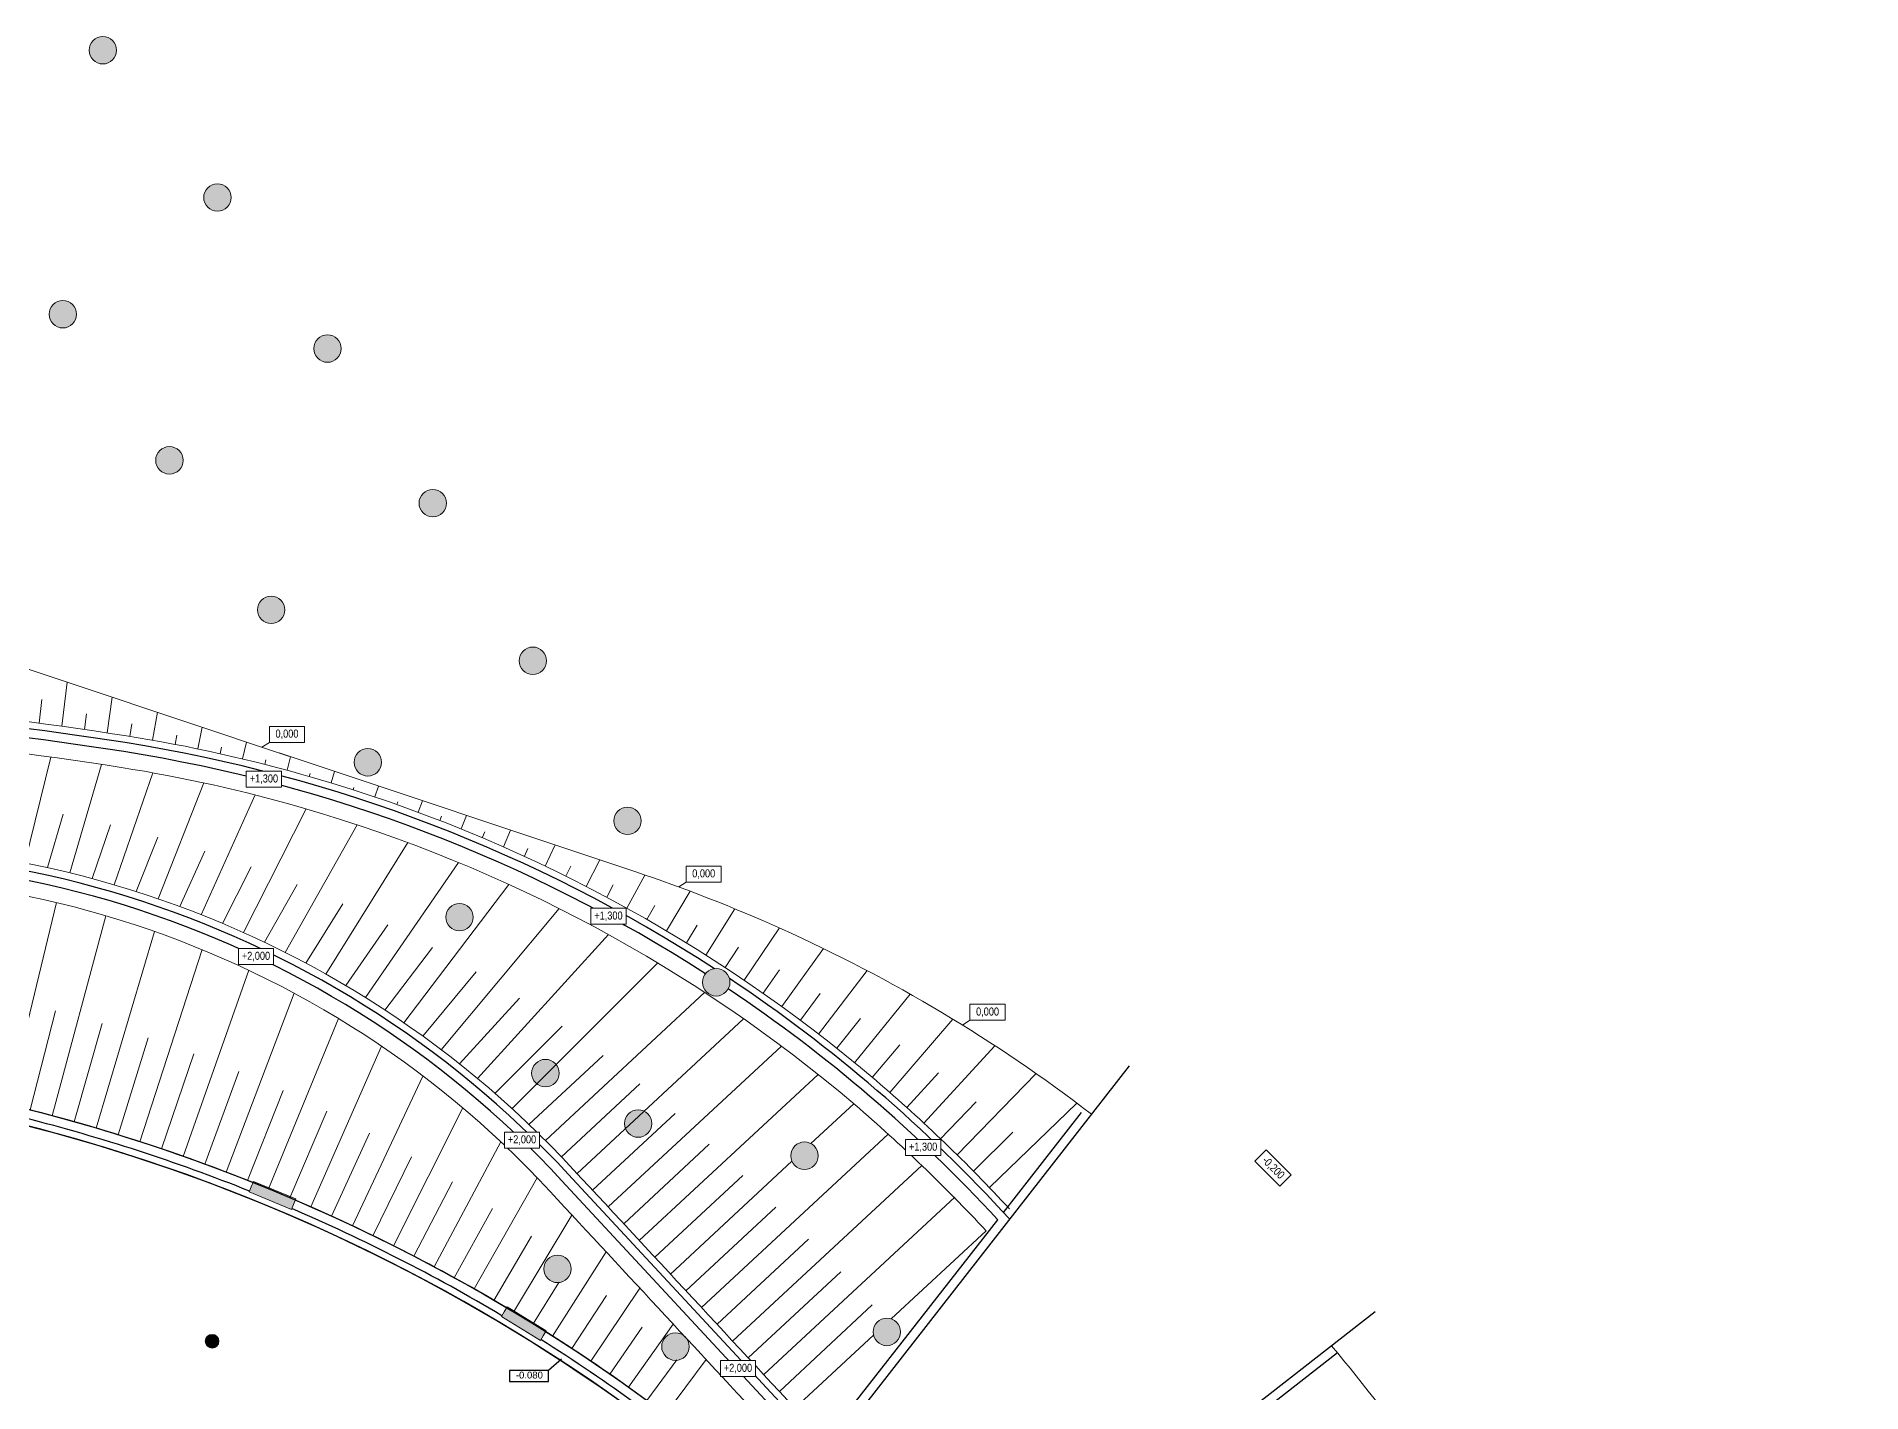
# Model space of a CAD drawing. Header units: millimetres. Extents: x 72919 to 485785, y -53256 to 338519.
# Drawn here: x 356589 to 436393, y 244956 to 304230 of the extents above; entities that cross this region are included whole.
import ezdxf
from ezdxf.enums import TextEntityAlignment as Align

# ---------------------------------------------------------------- set-up
doc = ezdxf.new("R2010")
doc.units = ezdxf.units.MM
doc.set_wipeout_variables(frame=1)
for name, color, linetype, lineweight in [('gr', 251, 'Continuous', 40), ('h', 7, 'Continuous', 9), ('wall', 5, 'Continuous', 40)]:
    doc.layers.add(name, color=color, linetype=linetype, lineweight=lineweight)
doc.styles.add('STW_ARIAL', font='arial.ttf')
doc.styles.add('Шрифт надписей', font='ARIALN.TTF')

# ---------------------------------------------------------------- blocks, each defined once
blk = doc.blocks.new('Откосы  по обваловке')
at = {"layer": 'gr', "lineweight": 18, "flags": 128}
for points in [[(35191.917, 32879.755), (35206.789, 32834.274), (35208.505, 32829.014), (35209.399, 32825.975, -0.169619), (35205.761, 32774.107, -0.169619)], [(35230.217, 32804.477), (35230.332, 32824.068, 0.10099), (35223.636, 32857.897)], [(35221.201, 32768.409, 0.030347), (35224.717, 32775.698, 0.106069), (35229.655, 32803.242, 0.031282), (35228.852, 32811.54, 0.076939), (35214.895, 32854.723, 0.076939)], [(35219.976, 32769.086, 0.027235), (35223.423, 32776.232, 0.106055), (35228.256, 32803.194, 0.031282), (35227.47, 32811.319, 0.077301), (35213.549, 32854.283, 0.077119)], [(35205.862, 32851.591, 0.030365), (35216.244, 32831.417, -0.267831), (35216.9, 32787.052, -0.000174), (35209.004, 32772.817)], [(35204.553, 32851.09, 0.030459), (35215.041, 32830.7, -0.267852), (35215.676, 32787.732, -0.000158), (35208.504, 32774.8, -0.000158)], [(35229.736, 32781.694, 0.025184), (35230.123, 32788.565), (35230.219, 32804.963)], [(35226.248, 32766.278, 0.058005), (35229.736, 32781.694)], [(35184.374, 32717.168, 0.02078), (35188.337, 32720.23, 0.030112), (35211.673, 32742.397, 0.049716), (35219.884, 32753.163)]]:
    blk.add_lwpolyline(points, format="xyb", dxfattribs=at)
for points in [[(35229.213, 32815.548), (35228.192, 32815.338)], [(35230.277, 32814.724), (35228.373, 32814.352)], [(35226.943, 32814.394), (35222.192, 32814.037)], [(35224.738, 32813.104), (35222.303, 32813.032)], [(35229.222, 32813.491), (35228.548, 32813.365)], [(35220.975, 32812.173), (35211.927, 32811.458)], [(35227.329, 32812.18), (35222.39, 32812.034)], [(35230.265, 32812.651), (35228.715, 32812.376)], [(35229.424, 32811.469), (35228.877, 32811.383)], [(35216.458, 32810.75), (35212, 32810.461)], [(35224.942, 32810.985), (35222.455, 32811.024)], [(35230.252, 32810.571), (35229.026, 32810.391)], [(35221.099, 32809.946), (35212.059, 32809.463)], [(35227.676, 32809.941), (35222.497, 32810.023)], [(35225.071, 32808.856), (35222.517, 32809.011)], [(35229.565, 32809.445), (35229.161, 32809.394)], [(35216.565, 32808.64), (35212.107, 32808.464)], [(35230.24, 32808.51), (35229.28, 32808.398)], [(35221.108, 32807.716), (35212.141, 32807.464)], [(35227.949, 32807.677), (35222.513, 32808.01)], [(35229.672, 32807.425), (35229.384, 32807.398)], [(35216.598, 32806.527), (35212.163, 32806.465)], [(35225.124, 32806.717), (35222.487, 32806.998)], [(35228.145, 32805.387), (35222.438, 32805.998)], [(35230.228, 32806.463), (35229.473, 32806.399)], [(35221.001, 32805.489), (35212.172, 32805.465)], [(35225.1, 32804.571), (35222.365, 32804.988)], [(35229.747, 32805.408), (35229.547, 32805.395)], [(35216.556, 32804.415), (35212.168, 32804.465)], [(35230.216, 32804.428), (35229.606, 32804.394)], [(35220.778, 32803.27), (35212.152, 32803.465)], [(35228.26, 32803.074), (35222.271, 32803.991)], [(35229.789, 32803.394), (35229.65, 32803.389)], [(35224.998, 32802.418), (35222.153, 32802.986)], [(35216.439, 32802.307), (35212.123, 32802.465)], [(35228.293, 32800.739), (35222.014, 32801.994)], [(35230.204, 32802.4), (35229.679, 32802.386)], [(35220.441, 32801.065), (35212.081, 32801.466)], [(35224.818, 32800.262), (35221.85, 32800.996)], [(35229.799, 32801.381), (35229.692, 32801.38)], [(35216.248, 32800.205), (35212.027, 32800.468)], [(35230.192, 32800.375), (35229.691, 32800.377)], [(35219.989, 32798.88), (35211.96, 32799.47)], [(35228.242, 32798.383), (35221.666, 32800.011)], [(35229.803, 32799.368), (35229.674, 32799.371)], [(35224.559, 32798.103), (35221.457, 32799.021)], [(35215.983, 32798.113), (35211.88, 32798.473)], [(35228.104, 32796.009), (35221.229, 32798.046)], [(35230.18, 32798.35), (35229.643, 32798.369)], [(35219.425, 32796.721), (35211.788, 32797.477)], [(35224.219, 32795.944), (35220.975, 32797.066)], [(35229.79, 32797.353), (35229.596, 32797.364)], [(35215.645, 32796.034), (35211.683, 32796.483)], [(35230.168, 32796.322), (35229.534, 32796.363)], [(35218.749, 32794.594), (35211.566, 32795.49)], [(35227.878, 32793.617), (35220.703, 32796.102)], [(35229.731, 32795.336), (35229.457, 32795.36)], [(35223.797, 32793.786), (35220.405, 32795.135)], [(35215.234, 32793.97), (35211.436, 32794.498)], [(35227.559, 32791.212), (35220.089, 32794.184)], [(35230.156, 32794.286), (35229.365, 32794.361)], [(35217.964, 32792.504), (35211.293, 32793.508)], [(35223.293, 32791.632), (35219.748, 32793.232)], [(35229.626, 32793.318), (35229.257, 32793.361)], [(35214.752, 32791.924), (35211.138, 32792.521)], [(35227.147, 32788.794), (35219.389, 32792.297)], [(35230.144, 32792.238), (35229.135, 32792.365)], [(35217.071, 32790.457), (35210.97, 32791.535)], [(35222.706, 32789.484), (35219.005, 32791.36)], [(35229.474, 32791.299), (35228.998, 32791.369)], [(35214.198, 32789.9), (35210.79, 32790.551)], [(35226.638, 32786.367), (35218.605, 32790.442)], [(35230.132, 32790.176), (35228.846, 32790.377)], [(35216.072, 32788.459), (35210.597, 32789.57)], [(35222.047, 32787.384), (35218.179, 32789.526)], [(35229.276, 32789.279), (35228.679, 32789.385)], [(35213.575, 32787.899), (35210.392, 32788.591)], [(35226.053, 32784.02), (35217.737, 32788.628)], [(35230.118, 32788.095), (35228.497, 32788.399)], [(35214.998, 32786.508), (35210.175, 32787.615)], [(35221.372, 32785.472), (35217.276, 32787.74)], [(35228.985, 32787.269), (35228.3, 32787.412)], [(35212.014, 32786.136), (35209.945, 32786.642)], [(35225.489, 32782.045), (35216.795, 32786.863)], [(35220.615, 32783.604), (35216.311, 32785.989)], [(35230.06, 32786), (35228.088, 32786.432)], [(35213.933, 32784.587), (35209.703, 32785.672)], [(35224.867, 32780.102), (35215.826, 32785.114)], [(35228.739, 32785.241), (35227.861, 32785.452)], [(35212.123, 32783.979), (35209.448, 32784.704)], [(35219.804, 32781.767), (35215.341, 32784.239)], [(35229.936, 32783.898), (35227.621, 32784.478)], [(35212.882, 32782.691), (35209.182, 32783.741)], [(35224.189, 32778.191), (35214.856, 32783.365)], [(35228.398, 32783.223), (35227.364, 32783.505)], [(35211.298, 32782.065), (35208.903, 32782.78)], [(35211.843, 32780.818), (35208.612, 32781.824)], [(35218.965, 32779.944), (35214.371, 32782.49)], [(35229.746, 32781.789), (35227.094, 32782.539)], [(35220.225, 32778.101), (35213.886, 32781.616)], [(35228.01, 32781.208), (35226.809, 32781.575)], [(35210.409, 32780.185), (35208.309, 32780.871)], [(35218.099, 32778.137), (35213.401, 32780.741)], [(35229.49, 32779.676), (35226.51, 32780.617)], [(35210.815, 32778.965), (35207.993, 32779.922)], [(35222.658, 32774.463), (35212.916, 32779.867)], [(35227.574, 32779.195), (35226.196, 32779.662)], [(35217.207, 32776.344), (35212.431, 32778.992)], [(35229.166, 32777.562), (35225.868, 32778.714)], [(35221.812, 32772.644), (35211.946, 32778.118)], [(35227.089, 32777.185), (35225.525, 32777.768)], [(35216.288, 32774.566), (35211.461, 32777.243)], [(35223.455, 32776.309), (35221.215, 32777.551)], [(35220.947, 32770.836), (35210.976, 32776.369)], [(35228.774, 32775.448), (35225.169, 32776.83)], [(35215.343, 32772.803), (35210.491, 32775.494)], [(35226.532, 32775.189), (35224.798, 32775.895)], [(35214.106, 32772.344), (35210.005, 32774.62)], [(35228.313, 32773.337), (35224.413, 32774.969)], [(35225.894, 32773.213), (35224.014, 32774.045)], [(35227.783, 32771.231), (35223.602, 32773.131)], [(35225.193, 32771.253), (35223.175, 32772.22)], [(35219.976, 32769.086), (35215.021, 32771.836)], [(35227.183, 32769.134), (35222.736, 32771.318)], [(35224.431, 32769.31), (35222.282, 32770.421)], [(35226.514, 32767.047), (35221.816, 32769.533)]]:
    blk.add_lwpolyline(points, dxfattribs=at)

msp = doc.modelspace()

# ---------------------------------------------------------------- hatches: boundary and pattern name
at = {"ltscale": 500, "true_color": 0x000000}
h = msp.add_hatch(color=18, dxfattribs=at)
h.dxf.hatch_style = 1
edge = h.paths.add_edge_path()
edge.add_arc((359490.71029, 303630.12578), 600, 180, 540, ccw=False)
h = msp.add_hatch(color=18, dxfattribs=at)
h.dxf.hatch_style = 1
edge = h.paths.add_edge_path()
edge.add_arc((364499.47401, 297194.28435), 600, 180, 540, ccw=False)
h = msp.add_hatch(color=18, dxfattribs=at)
h.dxf.hatch_style = 1
edge = h.paths.add_edge_path()
edge.add_arc((357741.68711, 292088.43644), 600, 180, 540, ccw=False)
h = msp.add_hatch(color=18, dxfattribs=at)
h.dxf.hatch_style = 1
edge = h.paths.add_edge_path()
edge.add_arc((369314.53986, 290588.93458), 600, 180, 540, ccw=False)
h = msp.add_hatch(color=18, dxfattribs=at)
h.dxf.hatch_style = 1
edge = h.paths.add_edge_path()
edge.add_arc((362400.71, 285703.493), 600, 180, 540, ccw=False)
h = msp.add_hatch(color=18, dxfattribs=at)
h.dxf.hatch_style = 1
edge = h.paths.add_edge_path()
edge.add_arc((373916.72557, 283830.75194), 600, 180, 540, ccw=False)
h = msp.add_hatch(color=18, dxfattribs=at)
h.dxf.hatch_style = 1
edge = h.paths.add_edge_path()
edge.add_arc((366839.65271, 279174.69602), 600, 180, 540, ccw=False)
h = msp.add_hatch(color=18, dxfattribs=at)
h.dxf.hatch_style = 1
edge = h.paths.add_edge_path()
edge.add_arc((378293.77885, 276941.59659), 600, 180, 540, ccw=False)
h = msp.add_hatch(color=18, dxfattribs=at)
h.dxf.hatch_style = 1
edge = h.paths.add_edge_path()
edge.add_arc((371077.98284, 272503.55279), 600, 180, 540, ccw=False)
h = msp.add_hatch(color=18, dxfattribs=at)
h.dxf.hatch_style = 1
edge = h.paths.add_edge_path()
edge.add_arc((382434.07597, 269943.87372), 600, 180, 540, ccw=False)
h = msp.add_hatch(color=18, dxfattribs=at)
h.dxf.hatch_style = 1
edge = h.paths.add_edge_path()
edge.add_arc((375083.83171, 265732.22345), 600, 180, 540, ccw=False)
h = msp.add_hatch(color=18, dxfattribs=at)
h.dxf.hatch_style = 1
edge = h.paths.add_edge_path()
edge.add_arc((386314.14307, 262887.49304), 600, 180, 540, ccw=False)
h = msp.add_hatch(color=18, dxfattribs=at)
h.dxf.hatch_style = 1
edge = h.paths.add_edge_path()
edge.add_arc((378833.12855, 258912.77604), 600, 180, 540, ccw=False)
h = msp.add_hatch(color=18, dxfattribs=at)
h.dxf.hatch_style = 1
edge = h.paths.add_edge_path()
edge.add_arc((382899.93396, 256710.23551), 600, 180, 540, ccw=False)
h = msp.add_hatch(color=18, dxfattribs=at)
h.dxf.hatch_style = 1
edge = h.paths.add_edge_path()
edge.add_arc((390170.01534, 255306.71364), 600, 180, 540, ccw=False)
h = msp.add_hatch(color=18, dxfattribs=at)
h.dxf.hatch_style = 1
edge = h.paths.add_edge_path()
edge.add_arc((379362.7791, 250353.98265), 600, 180, 540, ccw=False)
h = msp.add_hatch(color=18, dxfattribs=at)
h.dxf.hatch_style = 1
edge = h.paths.add_edge_path()
edge.add_arc((393772.59644, 247602.59706), 600, 180, 540, ccw=False)
h = msp.add_hatch(color=18, dxfattribs=at)
h.dxf.hatch_style = 1
edge = h.paths.add_edge_path()
edge.add_arc((364264.12819, 247195.60141), 300, 0, 360)
h = msp.add_hatch(color=18, dxfattribs=at)
h.dxf.hatch_style = 1
edge = h.paths.add_edge_path()
edge.add_arc((384526.72933, 246960.35796), 600, 180, 540, ccw=False)
at = {"layer": 'wall', "lineweight": 18, "ltscale": 0.007407, "true_color": 0x000000}
h = msp.add_hatch(color=18, dxfattribs=at)
h.dxf.hatch_style = 1
h.paths.add_polyline_path([(367732.48857, 252955.53677), (365884.72687, 253720.89729), (366076.067, 254182.83771), (367923.8287, 253417.4772)])
h = msp.add_hatch(color=18, dxfattribs=at)
h.dxf.hatch_style = 1
h.paths.add_polyline_path([(378621.3771, 247231.30499), (376916.09318, 248276.29626), (377177.34099, 248702.61724), (378882.62491, 247657.62597)])

# ---------------------------------------------------------------- linework, layer by layer
at = {"color": 18, "ltscale": 500, "true_color": 0x000000}
for p, q in [((415129.88246, 248486.42505), (395392.3375, 233078.14886)), ((413473.79951, 246686.13752), (407405.49072, 241948.86254))]:
    msp.add_line(p, q, dxfattribs=at)
for points in [[(415650.43379, 180914.99944, 0.4142135624), (336810.43379, 259754.99944), (221610.43379, 259754.99944, 0.4142135624), (142770.43379, 180914.99944), (142770.43379, 104414.99944, 0.4142135624), (221610.43379, 25574.99944), (336810.43379, 25574.99944, 0.4142135624), (415650.43379, 104414.99944)], [(414950.43379, 180914.99944, 0.4142135624), (336810.43379, 259054.99944), (221610.43379, 259054.99944, 0.4142135624), (143470.43379, 180914.99944), (143470.43379, 104414.99944, 0.4142135624), (221610.43379, 26274.99944), (336810.43379, 26274.99944, 0.4142135624), (414950.43379, 104414.99944)]]:
    msp.add_lwpolyline(points, format="xyb", close=True, dxfattribs=at)
for points in [[(388758.73788, 239272.85203, 0.1813556351), (337567.12652, 259051.18543, 0.1813556351)], [(366054.889, 254130.48578, 0.0329396854), (356186.15563, 257337.03163, 0.0329396854)], [(365901.80325, 253760.90408, 0.0329073073), (356092.76994, 256948.05221, 0.0329073073)], [(376939.25034, 248313.1573, 0.0329073073), (367749.56231, 252995.53722, 0.0329073073)], [(377148.26667, 248654.24094, 0.0329396854), (367902.64807, 253365.11891, 0.0329396854)], [(387248.39301, 241510.03116, 0.0329396854), (378853.54699, 247609.24381, 0.0329396854)], [(386988.59279, 241205.84418, 0.0329073073), (378644.53067, 247268.16017, 0.0329073073)]]:
    msp.add_lwpolyline(points, format="xyb", dxfattribs=at)
for points in [[(388973.5832, 239496.90316), (404381.85939, 259234.44813)], [(398871.50876, 252825.88435), (402288.08675, 257202.41946)], [(389575.80289, 243431.58355), (379564.71103, 254213.28047)], [(391166.64349, 242306.14837), (379857.83498, 254485.45385)], [(390890.96621, 242603.04595), (398622.06467, 252506.35386)], [(379547.41797, 246414.59891), (378973.18109, 245915.60387)]]:
    msp.add_lwpolyline(points, dxfattribs=at)
msp.add_lwpolyline([(378973.18109, 245915.60679), (377278.07556, 245915.60387), (377278.07639, 245436.20419), (378973.18191, 245436.2071)], close=True, dxfattribs=at)
for centre, radius, start, end in [((337325.9592, 127148.51846), 147635.49187, 81.0052906646, 98.6446700156), ((337325.9592, 127148.51846), 148035.49187, 81.0052906646, 98.6211334873), ((350089.76178, 207784.18633), 65995.8839, 57.1986084173, 81.0052906646), ((350089.76178, 207784.18633), 66395.8839, 57.0210180565, 81.0052906646), ((347428.28292, 224373.75371), 44253.70416, 42.8775228342, 102.6019006349), ((347428.28292, 224373.75371), 43853.70416, 42.8775228342, 102.6019006349), ((350089.76178, 207784.18633), 65995.8839, 42.6603446232, 56.1603262103), ((350089.76178, 207784.18633), 66395.8839, 42.3672917388, 56.3379165895)]:
    msp.add_arc(centre, radius, start, end, dxfattribs=at)
at = {"layer": 'h'}
for p, q in [((366771.10814, 273375.87384), (366447.34226, 273164.57904)), ((384995.33085, 267265.60056), (384671.56497, 267054.30576)), ((397407.92153, 261225.85032), (397084.15565, 261014.55552))]:
    msp.add_line(p, q, dxfattribs=at)
for points in [[(366771.10814, 273375.87384), (368311.10814, 273375.87384), (368311.10814, 274075.87384), (366771.10814, 274075.87384)], [(384995.33085, 267265.60056), (386535.33085, 267265.60056), (386535.33085, 267965.60056), (384995.33085, 267965.60056)], [(397407.92153, 261225.85032), (398947.92153, 261225.85032), (398947.92153, 261925.85032), (397407.92153, 261925.85032)], [(411452.62554, 254468.24685), (410363.6811, 255557.19129), (409868.70635, 255062.21654), (410957.65079, 253973.2721)]]:
    msp.add_lwpolyline(points, close=True, dxfattribs=at)
at = {"layer": 'wall', "color": 18, "lineweight": 18, "ltscale": 0.007407, "true_color": 0x000000}
for points in [[(365978.34614, 253945.69497), (365885.10852, 253720.59943), (367732.86758, 252955.23256), (367826.10521, 253180.3281)], [(367826.10521, 253180.3281), (367924.2093, 253417.17233), (366076.45023, 254182.5392), (365978.34614, 253945.69497)], [(377043.75852, 248483.69915), (376916.45611, 248275.96049), (378621.73644, 247230.96336), (378749.03885, 247438.70202)], [(378749.03885, 247438.70202), (378882.98572, 247657.28344), (377177.70539, 248702.28057), (377043.75852, 248483.69915)]]:
    msp.add_lwpolyline(points, dxfattribs=at)
for centre, radius in [((359490.71029, 303630.12578), 600), ((364499.47401, 297194.28435), 600), ((357741.68711, 292088.43644), 600), ((369314.53986, 290588.93458), 600), ((362400.71, 285703.493), 600), ((373916.72557, 283830.75194), 600), ((366851.41338, 279168.84889), 600), ((378293.77885, 276941.59659), 600), ((371077.98284, 272503.55279), 600), ((382434.07597, 269943.87372), 600), ((375083.83171, 265732.22345), 600), ((386314.14307, 262887.49304), 600), ((378841.43784, 258917.19083), 600), ((382899.93396, 256710.23551), 600), ((390170.01534, 255306.71364), 600), ((379372.47667, 250357.62969), 600), ((393772.59644, 247602.59706), 600), ((364264.14322, 247194.11711), 300), ((384526.72933, 246960.35796), 600)]:
    msp.add_circle(centre, radius, dxfattribs=at)

# ---------------------------------------------------------------- block references
at = {"layer": 'wall', "color": 18, "lineweight": 18, "ltscale": 0.007407, "true_color": 0x000000, "xscale": 999.9999999999999, "yscale": 999.9999999999999, "zscale": 999.9999999999999, "rotation": 71.89262594900111}
msp.add_blockref('Откосы  по обваловке', (20598007.21244, -43408295.21277), dxfattribs=at)

# ---------------------------------------------------------------- texts
at = {"color": 18, "ltscale": 500, "true_color": 0x000000, "style": 'STW_ARIAL'}
msp.add_text('-0.080', height=298.8, rotation=0.0000984508, dxfattribs=at).set_placement((378141.80129, 245717.03957), align=Align.MIDDLE_CENTER)
at = {"layer": 'h', "char_height": 350, "attachment_point": 5, "style": 'Шрифт надписей'}
for insert in [(367541.10814, 273725.87384), (385765.33085, 267615.60056), (398177.92153, 261575.85032)]:
    msp.add_mtext_dynamic_manual_height_columns('0,000', width=350, gutter_width=50, heights=[0], dxfattribs=dict(at, insert=insert))
at = {"layer": 'h', "insert": (410660.66595, 254765.23169), "char_height": 350, "attachment_point": 5, "rotation": 315, "style": 'Шрифт надписей'}
msp.add_mtext_dynamic_manual_height_columns('-0,200', width=5.8397345, gutter_width=50, heights=[0], dxfattribs=at)

# ---------------------------------------------------------------- next in the draw order: wipeouts: each hides what was drawn before it
for points in [[(365763.90391, 272114.8769), (367303.90391, 272114.8769), (367303.90391, 271414.8769), (365763.90391, 271414.8769)], [(380829.89315, 266121.84289), (382369.89315, 266121.84289), (382369.89315, 265421.84289), (380829.89315, 265421.84289)], [(365416.61005, 264363.03388), (366956.61005, 264363.03388), (366956.61005, 263663.03388), (365416.61005, 263663.03388)], [(377049.90629, 256338.56982), (378589.90629, 256338.56982), (378589.90629, 255638.56982), (377049.90629, 255638.56982)], [(394588.46223, 256019.637), (396128.46223, 256019.637), (396128.46223, 255319.637), (394588.46223, 255319.637)], [(386492.81676, 246352.67945), (388032.81676, 246352.67945), (388032.81676, 245652.67945), (386492.81676, 245652.67945)]]:
    msp.add_wipeout(points).dxf.layer = 'h'

# ---------------------------------------------------------------- next in the draw order: linework, layer by layer
at = {"layer": 'h'}
for points in [[(365763.90391, 271414.8769), (367303.90391, 271414.8769), (367303.90391, 272114.8769), (365763.90391, 272114.8769)], [(380829.89315, 265421.84289), (382369.89315, 265421.84289), (382369.89315, 266121.84289), (380829.89315, 266121.84289)], [(365416.61005, 263663.03388), (366956.61005, 263663.03388), (366956.61005, 264363.03388), (365416.61005, 264363.03388)], [(377049.90629, 255638.56982), (378589.90629, 255638.56982), (378589.90629, 256338.56982), (377049.90629, 256338.56982)], [(394588.46223, 255319.637), (396128.46223, 255319.637), (396128.46223, 256019.637), (394588.46223, 256019.637)], [(386492.81676, 245652.67945), (388032.81676, 245652.67945), (388032.81676, 246352.67945), (386492.81676, 246352.67945)]]:
    msp.add_lwpolyline(points, close=True, dxfattribs=at)

# ---------------------------------------------------------------- next in the draw order: texts
at = {"layer": 'h', "char_height": 350, "attachment_point": 5, "style": 'Шрифт надписей'}
for s, insert in [('+1,300', (366533.90391, 271764.8769)), ('+1,300', (381599.89315, 265771.84289)), ('+2,000', (366186.61005, 264013.03388)), ('+2,000', (377819.90629, 255988.56982)), ('+1,300', (395358.46223, 255669.637)), ('+2,000', (387262.81676, 246002.67945))]:
    msp.add_mtext_dynamic_manual_height_columns(s, width=350, gutter_width=50, heights=[0], dxfattribs=dict(at, insert=insert))

doc.saveas('drawing.dxf')
